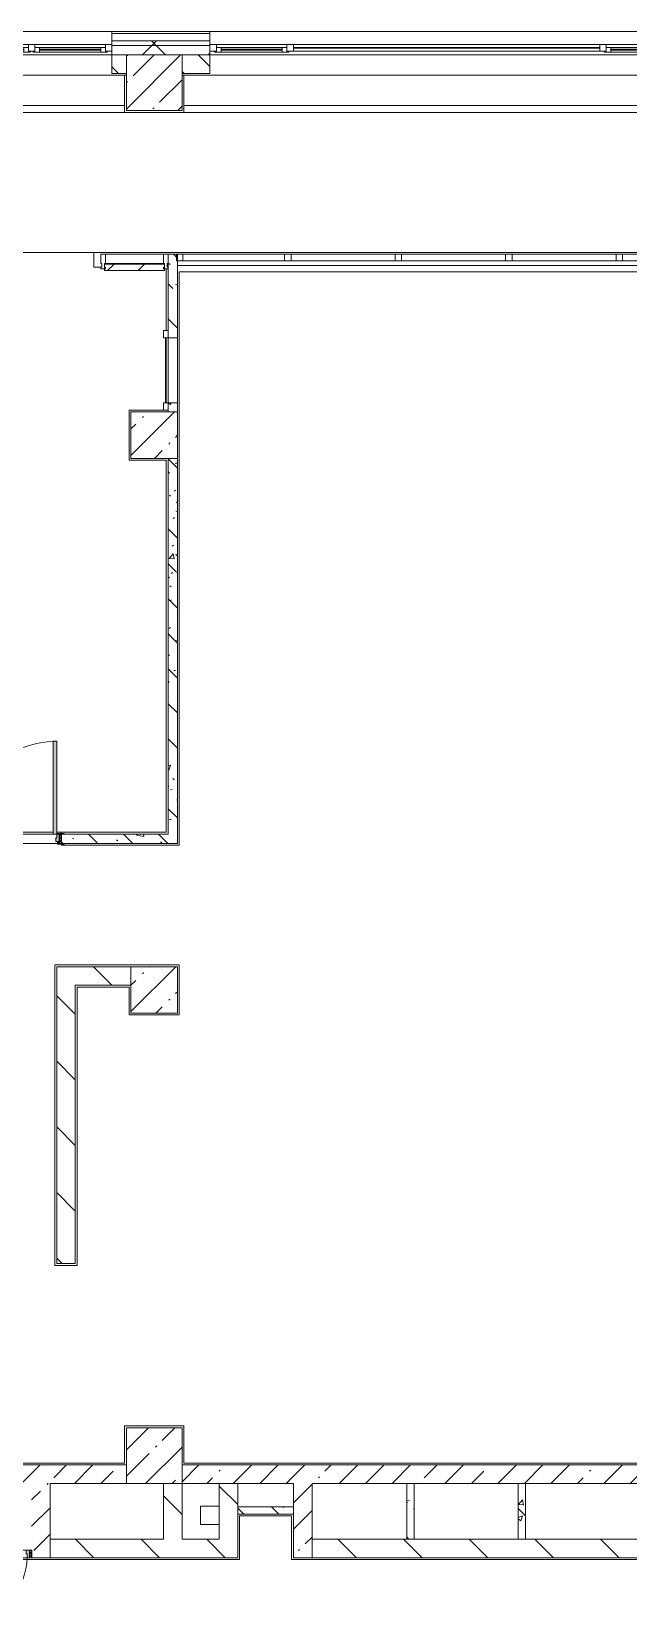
# Model space of a CAD drawing. Header units: millimetres. Extents: x 81368 to 286493, y -8553 to 29000.
# Drawn here: x 218623 to 225050, y 10300 to 27350 of the extents above; entities that cross this region are included whole.
import ezdxf

# ---------------------------------------------------------------- set-up
doc = ezdxf.new("R2010")
doc.units = ezdxf.units.MM
for name, color, linetype, lineweight, true_color in [('A-DOOR-5', 7, 'Continuous', 5, 0xe2e2e2), ('A-DOOR-6', 7, 'Continuous', 5, 0xaaaaaa), ('A-DOOR-FRAM-4', 7, 'Continuous', 5, 0xe2e2e2), ('A-DOOR-FRAM-5', 7, 'Continuous', 5, 0xaaaaaa), ('A-FLOR-3', 7, 'Continuous', 5, 0xaaaaaa), ('I-WALL-8', 7, 'Continuous', 5, 0x787878)]:
    doc.layers.add(name, color=color, linetype=linetype, lineweight=lineweight, true_color=true_color)
for name, color, linetype, lineweight in [('A-GLAZ-2', 7, 'Continuous', 5), ('A-GLAZ-CURT-1', 7, 'Continuous', 5), ('A-GLAZ-CWMG-2', 7, 'Continuous', 5), ('A-WALL', 7, 'Continuous', 9), ('A-WALL-6', 7, 'Continuous', 5), ('I-WALL-6', 7, 'Continuous', 5), ('S-COLS-1', 7, 'Continuous', 5)]:
    doc.layers.add(name, color=color, linetype=linetype, lineweight=lineweight)
pattern_1 = [(45, (159482.88, 0), (-285.1231, 285.1231), []), (45, (159768, 0), (-285.1231, 285.1231), [504.031, -100.806, 16.764, -84.042])]
pattern_2 = [(135, (159482.9, 0), (-377.1708, -377.1708), [533.4, -88.9, 17.78, -88.9]), (135, (159482.9, 376.94), (-377.1708, -377.1708), []), (50, (159482.9, 0), (637.6445, -55.7866), [66.675, -733.425]), (355, (159482.9, 0), (-123.3494, 668.699), [53.34, -586.74]), (100.451, (159536, -4.65), (514.299, 612.908), [56.665, -623.315]), (46.184, (159482.9, 177.8), (948.776, -147.15), [100.012, -1100.137]), (96.636, (159561.9, 165.5), (830.909, 865.997), [84.998, -934.973]), (351.184, (159482.9, 177.8), (830.918, 865.988), [80.01, -880.11]), (21, (159571.8, 133.35), (530.6506, -357.9283), [66.675, -733.425]), (326, (159571.8, 133.35), (216.308, 644.6585), [53.34, -586.74]), (71.451, (159616, 103.5), (746.9596, 286.7243), [56.665, -623.315]), (37.5, (159482.88, 0), (10.8105, 295.9426), [16.764, -562.864, 16.764, -578.866, -588.962]), (37.5, (159482.88, 0), (10.8105, 295.9426), [-1175.258, 16.764, -572.198]), (7.5, (159482.88, 0), (233.8692, 350.6318), [16.764, -322.834, 16.764, -549.529, -224.472]), (7.5, (159482.88, 0), (233.8692, 350.6318), [-905.891, 16.764, -207.708]), (327.5, (159284.63, 0), (474.5678, -20.0513), [16.764, -205.486, 16.764, -676.656, -920.115]), (327.5, (159284.63, 0), (474.5678, -20.0513), [-915.67, 16.764, -903.351]), (317.5, (159195.73, 0), (518.4522, 88.9934), [16.764, -272.161, 16.764, -443.738, -653.415]), (317.5, (159195.73, 0), (518.4522, 88.9934), [-749.427, 16.764, -636.651])]
pattern_3 = [(135, (159482.9, 0), (-353.5534, -353.5534), [])]
pattern_4 = [(45, (159482.9, 0), (-353.5534, 353.5534), []), (135, (159482.9, 0), (-353.5534, -353.5534), [])]

# ---------------------------------------------------------------- blocks, each defined once
blk = doc.blocks.new('Системная панель - Стекло - 70мм-31693610-1_2_3_птичка')
at = {"layer": 'A-GLAZ-CURT-1'}
h = blk.add_hatch(dxfattribs=at)
h.set_pattern_fill('FP_101', color=256, style=0, pattern_type=2)
h.set_pattern_definition([(225, (66547.5, 24415), (1414.214, -1414.214), [1000, -3000]), (225, (67547.5, 24915), (1414.214, -1414.214), [3000, -1000]), (225, (65547.5, 25415), (1414.214, -1414.214), [1000, -3000])])
h.paths.add_polyline_path([(-284, 35), (-543, 35), (-543, -35), (543, -35), (543, 35), (-258, 35)])
for p, q in [((543, 35), (-543, 35)), ((-543, 35), (-543, -35)), ((543, -35), (543, 35)), ((-543, -35), (543, -35))]:
    blk.add_line(p, q, dxfattribs=at)
blk = doc.blocks.new('Системная панель - Стекло - 70мм-31693619-1_2_3_птичка')
at = {"layer": 'A-GLAZ-CURT-1'}
for p, q in [((547.5, 35), (-547.5, 35)), ((-547.5, 35), (-547.5, -35)), ((547.5, -35), (547.5, 35)), ((-547.5, -35), (547.5, -35))]:
    blk.add_line(p, q, dxfattribs=at)
blk = doc.blocks.new('Прямоугольный импост - 50 x 70 мм-23766079-1_2_3_птичка')
at = {"layer": 'A-GLAZ-CWMG-2'}
for p, q in [((-35, 35), (35, 35)), ((-35, -35), (-35, 35)), ((35, 35), (35, -35)), ((35, -35), (-35, -35))]:
    blk.add_line(p, q, dxfattribs=at)
blk = doc.blocks.new('BSC_Колонна _Прямоугольная - 600х600-V67-1_2_3_птичка')
at = {"layer": 'S-COLS-1'}
h = blk.add_hatch(dxfattribs=at)
h.set_pattern_fill('FP_115', color=256, style=0, pattern_type=2)
h.set_pattern_definition([(45, (-60460, -12000), (-285.1231, 285.1231), []), (45, (-60174.88, -12000), (-285.1231, 285.1231), [504.031, -100.806, 16.764, -84.042])])
h.paths.add_polyline_path([(208, -300), (300, -300), (300, 300), (-300, 300), (-300, -300), (-168, -300)])
for p, q in [((300, 300), (-300, 300)), ((-300, 300), (-300, -300)), ((300, -300), (300, 300)), ((-300, -300), (300, -300))]:
    blk.add_line(p, q, dxfattribs=at)
blk = doc.blocks.new('Системная панель - Стекло - 70мм-31693620-1_2_3_птичка')
at = {"layer": 'A-GLAZ-CURT-1'}
for p, q in [((560, 35), (-560, 35)), ((-560, 35), (-560, -35)), ((560, -35), (560, 35)), ((-560, -35), (560, -35))]:
    blk.add_line(p, q, dxfattribs=at)
blk = doc.blocks.new('Прямоугольный импост - 50 x 70 мм-V90-1_2_3_птичка')
at = {"layer": 'A-GLAZ-CWMG-2'}
for p, q in [((-35, 35), (35, 35)), ((-35, -35), (-35, 35)), ((35, 35), (35, -35)), ((35, -35), (-35, -35))]:
    blk.add_line(p, q, dxfattribs=at)
blk = doc.blocks.new('Прямоугольный импост - Импост структурный с накладкой - 160мм Темный-32302294-1_2_3_птичка')
at = {"layer": 'A-GLAZ-CWMG-2'}
for p, q in [((-25, 40), (-25, 140)), ((-25, 140), (25, 140)), ((-15, 40), (-25, 40)), ((-25, -17), (-25, 0)), ((-25, 0), (-15, 0)), ((-15, 0), (-15, 40)), ((15, 40), (15, 0)), ((25, 40), (15, 40)), ((15, 0), (25, 0)), ((25, 140), (25, 40)), ((25, 0), (25, -17)), ((25, -17), (-25, -17))]:
    blk.add_line(p, q, dxfattribs=at)
blk = doc.blocks.new('110_Дверь_СКБ_1Ст_Внутренняя1 - Д-11 1100x2100h_кладовые _все__ коридор _между помещениями блока столовой__ моечные _все_-32089444-1_2_3_птичка')
at = {"layer": 'A-DOOR-5'}
h = blk.add_hatch(color=256, dxfattribs=at)
h.paths.add_polyline_path([(502.5, -30), (537.5, -30), (537.5, 50), (512.5, 50), (512.5, 10), (502.5, 10), (502.5, -6)])
h.paths.add_polyline_path([(-477.5, -30), (-477.5, 10), (-487.5, 10), (-487.5, 50), (-512.5, 50), (-512.5, -30), (-487.5, -30)])
at = {"layer": 'A-DOOR-6'}
h = blk.add_hatch(dxfattribs=at)
h.set_pattern_fill('FP_17', color=256, style=0, pattern_type=2)
h.set_pattern_definition([(135, (1751.41, 114.685), (-14.14214, -14.14214), []), (225, (1751.41, 114.685), (14.14214, -14.14214), [])])
h.paths.add_polyline_path([(562.5, -50), (562.5, 50), (537.5, 50), (537.5, -50)])
at = {"layer": 'A-DOOR-FRAM-4'}
for points in [[(512.5, 50), (512.5, 1050), (472.5, 1050), (472.5, 50)], [(-512.5, 50), (-497.5, 50), (-497.5, 58), (-567.5, 58), (-567.5, 50), (-537.5, 50)], [(592.5, 50), (592.5, 58), (522.5, 58), (522.5, 50), (562.5, 50)], [(-567.5, -58), (-497.5, -58), (-497.5, -50), (-567.5, -50)], [(-497.5, -50), (-497.5, -30), (-512.5, -30), (-512.5, -50)], [(522.5, -50), (537.5, -50), (537.5, -30), (522.5, -30)], [(592.5, -58), (592.5, -50), (522.5, -50), (522.5, -58), (562.5, -58)]]:
    blk.add_hatch(color=256, dxfattribs=at).paths.add_polyline_path(points)
at = {"layer": 'A-DOOR-FRAM-5'}
h = blk.add_hatch(dxfattribs=at)
h.set_pattern_fill('FP_18', color=256, style=0, pattern_type=2)
h.set_pattern_definition([(45, (-371.384, 114.685), (-14.1421, 14.1421), []), (135, (-371.384, 114.685), (-14.1421, -14.1421), [])])
h.paths.add_polyline_path([(-537.5, -50), (-512.5, -50), (-512.5, 50), (-537.5, 50)])
at = {"layer": 'A-DOOR-6'}
for p, q in [((512.5, 1050), (472.5, 1050)), ((472.5, 1050), (472.5, 50)), ((512.5, 50), (512.5, 1050)), ((472.5, 50), (512.5, 50))]:
    blk.add_line(p, q, dxfattribs=at)
blk.add_arc((512.5, 50), 1000, 90, 180, dxfattribs=at)
at = {"layer": 'A-DOOR-FRAM-5'}
for p, q in [((-497.5, 58), (-567.5, 58)), ((-567.5, 58), (-567.5, 50)), ((-567.5, 50), (-497.5, 50)), ((-512.5, 50), (-537.5, 50)), ((-537.5, 50), (-537.5, -50)), ((-487.5, 50), (-512.5, 50)), ((-512.5, 50), (-512.5, -30)), ((-512.5, -50), (-512.5, 50)), ((-497.5, 50), (-512.5, 50)), ((-512.5, 50), (-512.5, 49)), ((-512.5, 49), (-497.5, 49)), ((-497.5, 50), (-497.5, 58)), ((-497.5, 49), (-497.5, 50)), ((-487.5, 10), (-487.5, 50)), ((-477.5, 10), (-487.5, 10)), ((-477.5, -30), (-477.5, 10)), ((512.5, 10), (502.5, 10)), ((502.5, 10), (502.5, -30)), ((512.5, 50), (512.5, 10)), ((537.5, 50), (512.5, 50)), ((592.5, 58), (522.5, 58)), ((522.5, 58), (522.5, 50)), ((537.5, 50), (522.5, 50)), ((522.5, 50), (522.5, 49)), ((522.5, 50), (592.5, 50)), ((522.5, 49), (537.5, 49)), ((537.5, -30), (537.5, 50)), ((562.5, 50), (537.5, 50)), ((537.5, 50), (537.5, -50)), ((537.5, 49), (537.5, 50)), ((562.5, -50), (562.5, 50)), ((592.5, 50), (592.5, 58)), ((-497.5, -50), (-567.5, -50)), ((-567.5, -50), (-567.5, -58)), ((-567.5, -58), (-497.5, -58)), ((-537.5, -50), (-512.5, -50)), ((-512.5, -30), (-477.5, -30)), ((-497.5, -30), (-512.5, -30)), ((-512.5, -30), (-512.5, -50)), ((-512.5, -50), (-497.5, -50)), ((-497.5, -50), (-497.5, -30)), ((-497.5, -58), (-497.5, -50)), ((502.5, -30), (537.5, -30)), ((537.5, -30), (522.5, -30)), ((522.5, -30), (522.5, -50)), ((522.5, -50), (537.5, -50)), ((592.5, -50), (522.5, -50)), ((522.5, -50), (522.5, -58)), ((522.5, -58), (592.5, -58)), ((537.5, -50), (537.5, -30)), ((537.5, -50), (562.5, -50)), ((592.5, -58), (592.5, -50))]:
    blk.add_line(p, q, dxfattribs=at)
blk = doc.blocks.new('Системная панель - Стекло - 70мм-V102-1_2_3_птичка')
at = {"layer": 'A-GLAZ-CURT-1'}
for p, q in [((560, 35), (-560, 35)), ((-560, 35), (-560, -35)), ((560, -35), (560, 35)), ((-560, -35), (560, -35))]:
    blk.add_line(p, q, dxfattribs=at)
blk = doc.blocks.new('110_Дверь_СКБ_1Ст - д-18 700x2100h_Технический шкаф ЭОМ и СС-23257539-1_2_3_птичка')
at = {"layer": 'A-DOOR-5'}
h = blk.add_hatch(color=256, dxfattribs=at)
h.paths.add_polyline_path([(-288, 100), (-313, 100), (-313, 20), (-278, 20), (-278, 60), (-288, 60)])
h.paths.add_polyline_path([(312, 100), (312, 60), (302, 60), (302, 20), (337, 20), (337, 100), (322, 100)])
at = {"layer": 'A-DOOR-6'}
h = blk.add_hatch(dxfattribs=at)
h.set_pattern_fill('FP_50', color=256, style=0, pattern_type=2)
h.set_pattern_definition([(135, (1951.41, 164.685), (-14.14214, -14.14214), []), (225, (1951.41, 164.685), (14.14214, -14.14214), [])])
h.paths.add_polyline_path([(337, 100), (337, 20), (362, 20), (362, 100)])
at = {"layer": 'A-DOOR-FRAM-4'}
blk.add_hatch(color=256, dxfattribs=at).paths.add_polyline_path([(312, 700), (272, 700), (272, 100), (312, 100), (312, 156)])
at = {"layer": 'A-DOOR-FRAM-5'}
h = blk.add_hatch(dxfattribs=at)
h.set_pattern_fill('FP_51', color=256, style=0, pattern_type=2)
h.set_pattern_definition([(45, (-171.384, 164.685), (-14.1421, 14.1421), []), (135, (-171.384, 164.685), (-14.1421, -14.1421), [])])
h.paths.add_polyline_path([(-338, 100), (-338, 20), (-313, 20), (-313, 100)])
at = {"layer": 'A-DOOR-6'}
for p, q in [((312, 700), (272, 700)), ((272, 700), (272, 100)), ((312, 100), (312, 700)), ((272, 100), (312, 100))]:
    blk.add_line(p, q, dxfattribs=at)
blk.add_arc((312, 100), 600, 90, 180, dxfattribs=at)
at = {"layer": 'A-DOOR-FRAM-5'}
for p, q in [((-313, 100), (-338, 100)), ((-338, 100), (-338, 20)), ((-338, 20), (-313, 20)), ((-288, 100), (-313, 100)), ((-313, 100), (-313, 20)), ((-313, 20), (-313, 100)), ((-313, 20), (-278, 20)), ((-288, 60), (-288, 100)), ((-288, 100), (272, 100)), ((-278, 60), (-288, 60)), ((-278, 20), (-278, 60)), ((302, 20), (-278, 20)), ((312, 60), (302, 60)), ((302, 60), (302, 20)), ((302, 20), (337, 20)), ((312, 100), (312, 60)), ((337, 100), (312, 100)), ((337, 20), (337, 100)), ((362, 100), (337, 100)), ((337, 100), (337, 20)), ((337, 20), (362, 20)), ((362, 20), (362, 100))]:
    blk.add_line(p, q, dxfattribs=at)
blk = doc.blocks.new('120_Окно_СКБ_2Ст - 120_Окно_СКБ_2Ст 2300х2400 _мал створка справа_-19949978-1_2_3_птичка')
at = {"layer": 'A-GLAZ-2'}
for p, q in [((-1150, -75), (-1150, -5)), ((-1150, -5), (-1080, -5)), ((1150, -5), (-1150, -5)), ((-1080, -75), (-1150, -75)), ((-1150, -75), (-1100, -75)), ((-1080, -75), (-1100, -75)), ((-1100, -75), (-1100, -85)), ((-1100, -85), (270, -85)), ((270, -85), (-1100, -85)), ((-1080, -5), (-1080, -75)), ((250, -35), (-1080, -35)), ((-1080, -35), (-1080, -75)), ((-1030, -85), (-1030, -35)), ((-1030, -55), (200, -55)), ((200, -65), (-1030, -65)), ((200, -85), (200, -35)), ((250, -75), (250, -5)), ((250, -5), (320, -5)), ((250, -75), (250, -35)), ((320, -75), (250, -75)), ((270, -75), (250, -75)), ((270, -75), (300, -75)), ((270, -85), (270, -75)), ((320, -75), (300, -75)), ((300, -75), (300, -85)), ((300, -85), (1100, -85)), ((1100, -85), (300, -85)), ((320, -5), (320, -75)), ((1080, -35), (320, -35)), ((320, -35), (320, -75)), ((370, -85), (370, -35)), ((370, -55), (1030, -55)), ((1030, -65), (370, -65)), ((1030, -85), (1030, -35)), ((1080, -75), (1080, -5)), ((1080, -5), (1150, -5)), ((1080, -75), (1080, -35)), ((1150, -75), (1080, -75)), ((1100, -75), (1080, -75)), ((1100, -75), (1150, -75)), ((1100, -85), (1100, -75)), ((1150, -5), (1150, -75))]:
    blk.add_line(p, q, dxfattribs=at)
blk = doc.blocks.new('120_Окно_СКБ_3Ст - 120_Окно_СКБ_3Ст_5100-21641134-1_2_3_птичка')
at = {"layer": 'A-GLAZ-2'}
for p, q in [((-2550, -75), (-2550, -5)), ((-2550, -5), (-2480, -5)), ((2550, -5), (-2550, -5)), ((-2480, -75), (-2550, -75)), ((-2550, -75), (-2500, -75)), ((-2480, -75), (-2500, -75)), ((-2500, -75), (-2500, -85)), ((-2500, -85), (-1700, -85)), ((-1700, -85), (-2500, -85)), ((-2480, -5), (-2480, -75)), ((-1720, -35), (-2480, -35)), ((-2480, -35), (-2480, -75)), ((-2430, -85), (-2430, -35)), ((-2430, -55), (-1770, -55)), ((-1770, -65), (-2430, -65)), ((-1770, -85), (-1770, -35)), ((-1720, -75), (-1720, -5)), ((-1720, -5), (-1650, -5)), ((-1720, -75), (-1720, -35)), ((-1650, -75), (-1720, -75)), ((-1700, -75), (-1720, -75)), ((-1700, -75), (1700, -75)), ((-1700, -85), (-1700, -75)), ((-1650, -5), (-1650, -75)), ((1650, -35), (-1650, -35)), ((1650, -45), (-1650, -45)), ((1650, -75), (1650, -5)), ((1650, -5), (1720, -5)), ((1720, -75), (1650, -75)), ((1720, -75), (1700, -75)), ((1700, -75), (1700, -85)), ((1700, -85), (2500, -85)), ((2500, -85), (1700, -85)), ((1720, -5), (1720, -75)), ((2480, -35), (1720, -35)), ((1720, -35), (1720, -75)), ((1770, -85), (1770, -35)), ((1770, -55), (2430, -55)), ((2430, -65), (1770, -65)), ((2430, -85), (2430, -35)), ((2480, -75), (2480, -5)), ((2480, -5), (2550, -5)), ((2480, -75), (2480, -35)), ((2550, -75), (2480, -75)), ((2500, -75), (2480, -75)), ((2500, -75), (2550, -75)), ((2500, -85), (2500, -75)), ((2550, -5), (2550, -75))]:
    blk.add_line(p, q, dxfattribs=at)
blk = doc.blocks.new('BSC_Колонна _Прямоугольная - 500х500-V138-1_2_3_птичка')
at = {"layer": 'S-COLS-1'}
h = blk.add_hatch(dxfattribs=at)
h.set_pattern_fill('FP_159', color=256, style=0, pattern_type=2)
h.set_pattern_definition([(45, (-60460, -17020), (-285.1231, 285.1231), []), (45, (-60174.88, -17020), (-285.1231, 285.1231), [504.031, -100.806, 16.764, -84.042])])
h.paths.add_polyline_path([(189, -250), (250, -250), (250, 250), (-250, 250), (-250, -250), (-168, -250)])
for p, q in [((250, 250), (-250, 250)), ((-250, 250), (-250, -250)), ((250, -250), (250, 250)), ((-250, -250), (250, -250))]:
    blk.add_line(p, q, dxfattribs=at)
blk = doc.blocks.new('BSC_Колонна _Прямоугольная - 500х500-V139-1_2_3_птичка')
at = {"layer": 'S-COLS-1'}
h = blk.add_hatch(dxfattribs=at)
h.set_pattern_fill('FP_160', color=256, style=0, pattern_type=2)
h.set_pattern_definition([(45, (-60460, -23000), (-285.1231, 285.1231), []), (45, (-60174.88, -23000), (-285.1231, 285.1231), [504.031, -100.806, 16.764, -84.042])])
h.paths.add_polyline_path([(130, -250), (250, -250), (248, 250), (-250, 249), (-250, -250), (-168, -250)])
for p, q in [((250, 250), (-250, 250)), ((-250, 250), (-250, -250)), ((250, -250), (250, 250)), ((-250, -250), (250, -250))]:
    blk.add_line(p, q, dxfattribs=at)
blk = doc.blocks.new('Штора противопожарная_Рен - ШТ_700х700-22567375-1_2_3_птичка')
at = {"layer": 'A-DOOR-6'}
for p, q in [((-430, 100), (-350, 100)), ((-430, 50), (-430, 100)), ((-350, 50), (-430, 50)), ((-350, 100), (-350, 50)), ((-350, 78), (350, 78)), ((-350, 73), (-350, 78)), ((350, 73), (-350, 73)), ((350, 100), (430, 100)), ((350, 50), (350, 100)), ((350, 78), (350, 73)), ((430, 50), (350, 50)), ((430, 100), (430, 50))]:
    blk.add_line(p, q, dxfattribs=at)
blk = doc.blocks.new('Системная панель - Стекло - 70мм-32304938-1_2_3_птичка')
at = {"layer": 'A-GLAZ-CURT-1'}
h = blk.add_hatch(dxfattribs=at)
h.set_pattern_fill('FP_185', color=256, style=0, pattern_type=2)
h.set_pattern_definition([(225, (60747.5, 24310), (1414.214, -1414.214), [1000, -3000]), (225, (61747.5, 24810), (1414.214, -1414.214), [3000, -1000]), (225, (59747.5, 25310), (1414.214, -1414.214), [1000, -3000])])
h.paths.add_polyline_path([(322, 35), (-323, 35), (-323, -35), (322, -35), (322, 18)])
for p, q in [((322, 35), (-323, 35)), ((-323, 35), (-323, -35)), ((322, -35), (322, 35)), ((-323, -35), (322, -35))]:
    blk.add_line(p, q, dxfattribs=at)
blk = doc.blocks.new('Прямоугольный импост - Импост структурный с накладкой - 160мм Темный-32304618-1_2_3_птичка')
at = {"layer": 'A-GLAZ-CWMG-2'}
for p, q in [((59935, 24950), (60560, 24950)), ((59935, 24850), (60560, 24850))]:
    blk.add_line(p, q, dxfattribs=at)
blk = doc.blocks.new('Системная панель - Стекло - 70мм-V168-1_2_3_птичка')
at = {"layer": 'A-GLAZ-CURT-1'}
for p, q in [((560, 35), (-560, 35)), ((-560, 35), (-560, -35)), ((560, -35), (560, 35)), ((-560, -35), (560, -35))]:
    blk.add_line(p, q, dxfattribs=at)
blk = doc.blocks.new('Прямоугольный импост - Импост структурный с накладкой - 160мм Темный-32302318-1_2_3_птичка')
at = {"layer": 'A-GLAZ-CWMG-2'}
for p, q in [((0, 140), (-50, 140)), ((-50, 140), (-50, 40)), ((-50, 40), (-40, 40)), ((-40, 0), (-50, 0)), ((-50, 0), (-50, -17)), ((-40, 40), (-40, 0)), ((-10, 0), (-10, 40)), ((-10, 40), (0, 40)), ((0, 0), (-10, 0)), ((0, 40), (0, 140)), ((0, -17), (0, 0)), ((-50, -17), (0, -17))]:
    blk.add_line(p, q, dxfattribs=at)
blk = doc.blocks.new('Зашивка приборов отопления9 - Зашивка приборов отопления-33277916-1_2_3_птичка')
at = {"layer": 'A-WALL-6'}
for p, q in [((51570, 26880), (51570, 26555)), ((54140, 26880), (51570, 26880)), ((54140, 26555), (54140, 26880)), ((51570, 26555), (54140, 26555)), ((54140, 26555), (51570, 26555)), ((51570, 26555), (51570, 26480)), ((51570, 26480), (54140, 26480)), ((54140, 26480), (54140, 26555))]:
    blk.add_line(p, q, dxfattribs=at)
blk = doc.blocks.new('Зашивка приборов отопления10 - Зашивка приборов отопления-33278020-1_2_3_птичка')
at = {"layer": 'A-WALL-6'}
for p, q in [((51570, 26880), (51570, 26555)), ((56926, 26880), (51570, 26880)), ((56926, 26555), (56926, 26880)), ((51570, 26555), (56926, 26555)), ((56930, 26555), (51570, 26555)), ((51570, 26555), (51570, 26480)), ((51570, 26480), (56930, 26480)), ((56930, 26480), (56930, 26555))]:
    blk.add_line(p, q, dxfattribs=at)

msp = doc.modelspace()

# ---------------------------------------------------------------- hatches: boundary and pattern name
at = {"layer": 'A-WALL-6'}
h = msp.add_hatch(dxfattribs=at)
h.set_pattern_fill('FP_89', color=256, style=0, pattern_type=2)
h.set_pattern_definition(pattern_4)
h.paths.add_polyline_path([(242908, 27200), (244452.9, 27200), (244452.9, 27250), (239832.9, 27250), (239832.9, 27200), (242708, 27200)])
h.paths.add_polyline_path([(230292.9, 27200), (230292.9, 27250), (227692.9, 27250), (227692.9, 27200), (229792.9, 27200)])
h.paths.add_polyline_path([(226242.9, 27200), (226592.9, 27200), (226592.9, 27250), (225642.9, 27250), (225642.9, 27200)])
h.paths.add_polyline_path([(232392.9, 27200), (233732.9, 27200), (233732.9, 27250), (232392.9, 27250), (232392.9, 27210)])
h.paths.add_polyline_path([(236732.9, 27200), (236732.9, 27250), (235832.9, 27250), (235832.9, 27200), (236232.9, 27200)])
h.paths.add_polyline_path([(217187.9, 27200), (217187.9, 27250), (216342.9, 27250), (216342.9, 27200)])
h.paths.add_polyline_path([(219775, 27200), (220542.9, 27200), (220542.9, 27250), (219487.9, 27250), (219487.9, 27200)])
h.paths.add_polyline_path([(208242.9, 27200), (208242.9, 27250), (207142.9, 27250), (207142.9, 27200), (207642.9, 27200)])
h.paths.add_polyline_path([(214242.9, 27200), (214242.9, 27250), (213342.9, 27250), (213342.9, 27200), (214198.1, 27200)])
h.paths.add_polyline_path([(211242.9, 27200), (211242.9, 27250), (210342.9, 27250), (210342.9, 27200)])
h.paths.add_polyline_path([(204042.9, 27200), (204042.9, 27250), (201642.9, 27250), (201642.9, 27200), (203044.4, 27200)])
h = msp.add_hatch(dxfattribs=at)
h.set_pattern_fill('FP_89', color=256, style=0, pattern_type=2)
h.set_pattern_definition(pattern_4)
h.paths.add_polyline_path([(202242.9, 27100), (204042.9, 27100), (204042.9, 27200), (201642.9, 27200), (201642.9, 27100)])
h.paths.add_polyline_path([(220242.9, 27100), (220542.9, 27100), (220542.9, 27200), (219487.9, 27200), (219487.9, 27100), (219775, 27100)])
h.paths.add_polyline_path([(243582.9, 27100), (244452.9, 27100), (244448.3, 27200), (239832.9, 27198.1), (239832.9, 27100), (242908, 27100)])
h.paths.add_polyline_path([(210882.9, 27100), (211242.9, 27100), (211242.9, 27200), (210342.9, 27200), (210342.9, 27100)])
h.paths.add_polyline_path([(213342.9, 27100), (214242.9, 27100), (214242.9, 27200), (213342.9, 27200), (213342.9, 27140)])
h.paths.add_polyline_path([(207342.9, 27100), (208242.9, 27100), (208242.9, 27200), (207142.9, 27200), (207142.9, 27100)])
h.paths.add_polyline_path([(226560.9, 27100), (226560.9, 27102), (226560.9, 27110), (226592.9, 27110), (226592.9, 27200), (225642.9, 27200), (225642.9, 27100), (226542.9, 27100)])
h.paths.add_polyline_path([(217187.9, 27100), (217187.9, 27200), (216342.9, 27200), (216342.9, 27100), (216832.9, 27100)])
h.paths.add_polyline_path([(236232.9, 27100), (236732.9, 27100), (236732.9, 27200), (235832.9, 27200), (235832.9, 27100)])
h.paths.add_polyline_path([(227724.9, 27100), (230292.9, 27100), (230292.9, 27200), (227692.9, 27200), (227692.9, 27110), (227724.9, 27110), (227724.9, 27102), (227692.9, 27100)])
h.paths.add_polyline_path([(233022.9, 27100), (233732.9, 27100), (233732.9, 27200), (232392.9, 27200), (232392.9, 27100)])
h = msp.add_hatch(dxfattribs=at)
h.set_pattern_fill('FP_100', color=256, style=0, pattern_type=2)
h.set_pattern_definition([(135, (159482.88, 0), (-176.7767, -176.7767), [])])
h.paths.add_polyline_path([(216832.9, 26900), (217187.9, 26900), (217187.9, 27100), (216342.9, 27100), (216342.9, 26900)])
h.paths.add_polyline_path([(202242.9, 26900), (204042.9, 26900), (204042.9, 27100), (202242.9, 27100), (202242.9, 27061.4)])
h.paths.add_polyline_path([(210480.2, 26900), (211242.9, 26900), (211242.9, 27100), (210342.9, 27100), (210342.9, 26900)])
h.paths.add_polyline_path([(213342.9, 26900), (213642.9, 26900), (213642.9, 27100), (213342.9, 27100), (213342.9, 26969.4)])
h.paths.add_polyline_path([(240132.9, 26900), (240132.9, 27100), (239832.9, 27100), (239832.9, 26900)])
h.paths.add_polyline_path([(220242.9, 26900), (220542.9, 26900), (220542.9, 27100), (220242.9, 27100), (220242.9, 26953.9)])
h.paths.add_polyline_path([(236232.9, 26900), (236232.9, 27100), (235832.9, 27100), (235832.9, 26900), (235911.1, 26900)])
h.paths.add_polyline_path([(226542.9, 26900), (226542.9, 27100), (226242.9, 27100), (226242.9, 26900)])
h.paths.add_polyline_path([(219487.9, 26900), (219642.9, 26900), (219642.9, 27100), (219487.9, 27100), (219487.9, 26936.5)])
h.paths.add_polyline_path([(227688.9, 26900), (229792.9, 26900), (229792.9, 27100), (227688.9, 27100), (227688.9, 27091.3)])
h.paths.add_polyline_path([(233732.9, 26900), (233732.9, 27100), (233522.9, 27100), (233522.9, 26900)])
h.paths.add_polyline_path([(233022.9, 26900), (233022.9, 27100), (232392.9, 27100), (232392.9, 26900)])
h.paths.add_polyline_path([(207142.9, 26900), (207642.9, 26900), (207642.9, 27100), (207142.9, 27100), (207142.9, 27079.6)])
at = {"layer": 'I-WALL-6'}
h = msp.add_hatch(dxfattribs=at)
h.set_pattern_fill('FP_99', color=256, style=0, pattern_type=2)
h.set_pattern_definition(pattern_3)
h.paths.add_polyline_path([(218892.9, 17070), (219692.9, 17070), (219692.9, 17270), (218892.9, 17265)])
h = msp.add_hatch(dxfattribs=at)
h.set_pattern_fill('FP_99', color=256, style=0, pattern_type=2)
h.set_pattern_definition(pattern_3)
h.paths.add_polyline_path([(219092.9, 14070), (219092.9, 17070), (218892.9, 17070), (218892.9, 14070)])
h = msp.add_hatch(dxfattribs=at)
h.set_pattern_fill('FP_69', color=256, style=0, pattern_type=2)
h.set_pattern_definition(pattern_1)
h.paths.add_polyline_path([(218622.9, 11700), (219642.9, 11700), (219642.9, 11900), (214242.9, 11900), (214242.9, 11700), (217916, 11700)])
h.paths.add_polyline_path([(211392.9, 11700), (213642.9, 11700), (213642.9, 11900), (211192.9, 11900), (211192.9, 11700)])
h = msp.add_hatch(dxfattribs=at)
h.set_pattern_fill('FP_69', color=256, style=0, pattern_type=2)
h.set_pattern_definition(pattern_1)
h.paths.add_polyline_path([(221633.9, 11700), (225642.9, 11700), (225642.9, 11900), (220242.9, 11900), (220242.9, 11700), (221442.9, 11700)])
h = msp.add_hatch(dxfattribs=at)
h.set_pattern_fill('FP_69', color=256, style=0, pattern_type=2)
h.set_pattern_definition(pattern_1)
h.paths.add_polyline_path([(218622.9, 10900), (218822.9, 10900), (218822.9, 11700), (218622.9, 11700), (218622.9, 10980)])
h = msp.add_hatch(dxfattribs=at)
h.set_pattern_fill('FP_99', color=256, style=0, pattern_type=2)
h.set_pattern_definition(pattern_3)
h.paths.add_polyline_path([(220242.9, 11100), (220242.9, 11700), (220042.9, 11700), (220042.9, 11100)])
h = msp.add_hatch(dxfattribs=at)
h.set_pattern_fill('FP_99', color=256, style=0, pattern_type=2)
h.set_pattern_definition(pattern_3)
h.paths.add_polyline_path([(220642.9, 11100), (220842.9, 11100), (220842.9, 11700), (220642.9, 11700), (220642.9, 11257)])
h = msp.add_hatch(dxfattribs=at)
h.set_pattern_fill('FP_69', color=256, style=0, pattern_type=2)
h.set_pattern_definition(pattern_1)
h.paths.add_polyline_path([(221642.9, 10900), (221642.9, 11700), (221442.9, 11700), (221442.9, 10900)])
h = msp.add_hatch(dxfattribs=at)
h.set_pattern_fill('FP_99', color=256, style=0, pattern_type=2)
h.set_pattern_definition(pattern_3)
h.paths.add_polyline_path([(218822.9, 10900), (220842.9, 10900), (220842.9, 11100), (218822.9, 11100), (218822.9, 10994)])
h = msp.add_hatch(dxfattribs=at)
h.set_pattern_fill('FP_99', color=256, style=0, pattern_type=2)
h.set_pattern_definition(pattern_3)
h.paths.add_polyline_path([(232442.7, 10900), (233022.9, 10900), (233022.9, 11100), (232412.7, 11100), (232412.7, 10900)])
h.paths.add_polyline_path([(226242.9, 10900), (228151.7, 10900), (228151.7, 11100), (226242.9, 11100), (226242.9, 10994)])
h.paths.add_polyline_path([(226042.9, 10900), (226042.9, 11100), (221642.9, 11100), (221642.9, 10900), (223492.9, 10900)])
h.paths.add_polyline_path([(229101.7, 10900), (231462.7, 10900), (231462.7, 11100), (229101.7, 11100), (229101.7, 10994)])
at = {"layer": 'I-WALL-8'}
h = msp.add_hatch(dxfattribs=at)
h.set_pattern_fill('FP_98', color=256, style=0, pattern_type=2)
h.set_pattern_definition(pattern_2)
h.paths.add_polyline_path([(220192.9, 18600), (220192.9, 22750), (220092.9, 22750), (220092.9, 18600), (220180.4, 18600)])
h.paths.add_polyline_path([(220092.9, 23250), (220192.9, 23250), (220192.9, 23350), (220092.9, 23350), (220092.9, 23270)])
h.paths.add_polyline_path([(220092.9, 24050), (220192.9, 24050), (220192.9, 24950), (220092.9, 24950), (220092.9, 24130)])
h = msp.add_hatch(dxfattribs=at)
h.set_pattern_fill('FP_98', color=256, style=0, pattern_type=2)
h.set_pattern_definition(pattern_2)
h.paths.add_polyline_path([(220072.9, 18600), (220092.9, 18600), (220092.9, 18700), (218942.9, 18700), (218942.9, 18600), (219775, 18600)])
h.paths.add_polyline_path([(217612.9, 18600), (217842.9, 18600), (217842.9, 18700), (217612.9, 18700)])
h = msp.add_hatch(dxfattribs=at)
h.set_pattern_fill('FP_98', color=256, style=0, pattern_type=2)
h.set_pattern_definition(pattern_2)
h.paths.add_polyline_path([(222662.9, 11100), (222742.9, 11100), (222742.9, 11700), (222662.9, 11700), (222662.9, 11457)])
h = msp.add_hatch(dxfattribs=at)
h.set_pattern_fill('FP_98', color=256, style=0, pattern_type=2)
h.set_pattern_definition(pattern_2)
h.paths.add_polyline_path([(223862.9, 11100), (223942.9, 11100), (223942.9, 11700), (223862.9, 11700), (223862.9, 11457)])
h = msp.add_hatch(dxfattribs=at)
h.set_pattern_fill('FP_98', color=256, style=0, pattern_type=2)
h.set_pattern_definition(pattern_2)
h.paths.add_polyline_path([(221442.9, 11370), (221442.9, 11450), (220842.9, 11450), (220842.9, 11370), (221422.9, 11370)])
at = {"layer": 'S-COLS-1'}
h = msp.add_hatch(dxfattribs=at)
h.set_pattern_fill('FP_69', color=256, style=0, pattern_type=2)
h.set_pattern_definition(pattern_1)
h.paths.add_polyline_path([(220242.9, 26500), (220242.9, 27100), (219642.9, 27100), (219642.9, 26500), (219775, 26500)])

# ---------------------------------------------------------------- linework, layer by layer
at = {"layer": 'A-FLOR-3'}
for p, q in [((220262.9, 26480), (219622.9, 26480)), ((217432.9, 24970), (226262.9, 24970)), ((219292.9, 24810), (219292.9, 24970)), ((219367.9, 24810), (219292.9, 24810)), ((220072.9, 24130), (220072.9, 24791.7)), ((226122.9, 24760), (220212.9, 24760)), ((220212.9, 24760), (220212.9, 18580)), ((220072.9, 23350), (220072.9, 24050)), ((219672.9, 22730), (219672.9, 23270)), ((219672.9, 23270), (220042.9, 23270)), ((220072.9, 22730), (219672.9, 22730)), ((220072.9, 18720), (220072.9, 22730)), ((218852.9, 18720), (217632.9, 18720)), ((220072.9, 18720), (218892.9, 18720)), ((218942.9, 18708), (218942.9, 18720)), ((218942.9, 18580), (218942.9, 18592)), ((220212.9, 18580), (218942.9, 18580)), ((218872.9, 14050), (218872.9, 17290)), ((218872.9, 17290), (220212.9, 17290)), ((220212.9, 17290), (220212.9, 16750)), ((219672.9, 17050), (219112.9, 17050)), ((219112.9, 17050), (219112.9, 14050)), ((219672.9, 16750), (219672.9, 17050)), ((220212.9, 16750), (219672.9, 16750)), ((219112.9, 14050), (218872.9, 14050)), ((219622.9, 11920), (219622.9, 12320)), ((219622.9, 12320), (220262.9, 12320)), ((220262.9, 12320), (220262.9, 11920)), ((217052.9, 11920), (219622.9, 11920)), ((220262.9, 11920), (225622.9, 11920)), ((220442.9, 11457), (220642.9, 11457)), ((220442.9, 11257), (220442.9, 11457)), ((220642.9, 11257), (220442.9, 11257)), ((221422.9, 11350), (220862.9, 11350)), ((220862.9, 11350), (220862.9, 10880)), ((221422.9, 10880), (221422.9, 11350)), ((220862.9, 10880), (218012.9, 10880)), ((228140.3, 10880), (221422.9, 10880))]:
    msp.add_line(p, q, dxfattribs=at)
at = {"layer": 'A-WALL'}
for p, q in [((220542.9, 27330), (219487.9, 27330)), ((220542.9, 27250), (219487.9, 27250)), ((220542.9, 27200), (219487.9, 27200)), ((219642.9, 27100), (219487.9, 27100)), ((219487.9, 27100), (219642.9, 27100)), ((220542.9, 27100), (220242.9, 27100)), ((220242.9, 27100), (220542.9, 27100)), ((220842.9, 11700), (220642.9, 11700)), ((222742.9, 11700), (222662.9, 11700)), ((223942.9, 11700), (223862.9, 11700)), ((220842.9, 11450), (220842.9, 11370)), ((221442.9, 11370), (221442.9, 11450)), ((218822.9, 11100), (218822.9, 10900)), ((222662.9, 11100), (222742.9, 11100)), ((223862.9, 11100), (223942.9, 11100))]:
    msp.add_line(p, q, dxfattribs=at)
at = {"layer": 'A-WALL-6'}
for p, q in [((211242.9, 27350), (226592.9, 27350)), ((219487.9, 27350), (219487.9, 27100)), ((220542.9, 27100), (220542.9, 27350)), ((219487.9, 27100), (217187.9, 27100)), ((219487.9, 27100), (219487.9, 26900)), ((219642.9, 26900), (219642.9, 27100)), ((219642.9, 27100), (220242.9, 27100)), ((220242.9, 27100), (220242.9, 26900)), ((220542.9, 26900), (220542.9, 27100)), ((225642.9, 27100), (220542.9, 27100)), ((219487.9, 26900), (219642.9, 26900)), ((220242.9, 26900), (220542.9, 26900))]:
    msp.add_line(p, q, dxfattribs=at)
at = {"layer": 'I-WALL-6'}
for p, q in [((217187.9, 27100), (219487.9, 27100)), ((220542.9, 27100), (225642.9, 27100)), ((219642.9, 26880), (217032.9, 26880)), ((225642.9, 26880), (220242.9, 26880)), ((220092.9, 24950), (220092.9, 24130)), ((220192.9, 24950), (220092.9, 24950)), ((220192.9, 23250), (220192.9, 24950)), ((226142.9, 24830), (220192.9, 24830)), ((220092.9, 24050), (220192.9, 24050)), ((220092.9, 23350), (220092.9, 24050)), ((220192.9, 23350), (220092.9, 23350)), ((220092.9, 23270), (220092.9, 23250)), ((220092.9, 22750), (220092.9, 18700)), ((220192.9, 18600), (220192.9, 22750)), ((218902.9, 18600), (217882.9, 18600)), ((217892.9, 18700), (218852.9, 18700)), ((220092.9, 18700), (218972.9, 18700)), ((218972.9, 18600), (220192.9, 18600)), ((219692.9, 17270), (218892.9, 17270)), ((218892.9, 17270), (218892.9, 14070)), ((219092.9, 17070), (219692.9, 17070)), ((219092.9, 14070), (219092.9, 17070)), ((218892.9, 14070), (219092.9, 14070)), ((219642.9, 11900), (217032.9, 11900)), ((225642.9, 11900), (220242.9, 11900)), ((218822.9, 11700), (219642.9, 11700)), ((218822.9, 11100), (218822.9, 11700)), ((220042.9, 11700), (220042.9, 11100)), ((220242.9, 11100), (220242.9, 11700)), ((220242.9, 11700), (220642.9, 11700)), ((220642.9, 11700), (220642.9, 11100)), ((220842.9, 11450), (220842.9, 11700)), ((220842.9, 11700), (221442.9, 11700)), ((221442.9, 11700), (221442.9, 11450)), ((221642.9, 11700), (222662.9, 11700)), ((221642.9, 10900), (221642.9, 11700)), ((222662.9, 11700), (222662.9, 11100)), ((222742.9, 11100), (222742.9, 11700)), ((222742.9, 11700), (223862.9, 11700)), ((223862.9, 11700), (223862.9, 11100)), ((223942.9, 11100), (223942.9, 11700)), ((223942.9, 11700), (225642.9, 11700)), ((221442.9, 11450), (220842.9, 11450)), ((220842.9, 10900), (220842.9, 11370)), ((220842.9, 11370), (221442.9, 11370)), ((221442.9, 11370), (221442.9, 10900)), ((220042.9, 11100), (218822.9, 11100)), ((220642.9, 11100), (220242.9, 11100)), ((222662.9, 11100), (221642.9, 11100)), ((223862.9, 11100), (222742.9, 11100)), ((226042.9, 11100), (223942.9, 11100)), ((218622.9, 10900), (220842.9, 10900)), ((221442.9, 10900), (228121.7, 10900))]:
    msp.add_line(p, q, dxfattribs=at)
at = {"layer": 'S-COLS-1'}
for p, q in [((220242.9, 27100), (219642.9, 27100)), ((219642.9, 27100), (219642.9, 26900)), ((220242.9, 26900), (220242.9, 27100)), ((219642.9, 26900), (219642.9, 26500)), ((220242.9, 26500), (220242.9, 26900)), ((219642.9, 26500), (220242.9, 26500))]:
    msp.add_line(p, q, dxfattribs=at)

# ---------------------------------------------------------------- block references
at = {"layer": 'A-DOOR-6'}
for name, p, rotation in [('Штора противопожарная_Рен - ШТ_700х700-22567375-1_2_3_птичка', (220142.9, 23700), 89.99999999999991), ('110_Дверь_СКБ_1Ст - д-18 700x2100h_Технический шкаф ЭОМ и СС-23257539-1_2_3_птичка', (218285.4, 11000), 180)]:
    msp.add_blockref(name, p, dxfattribs=dict(at, rotation=rotation))
msp.add_blockref('110_Дверь_СКБ_1Ст_Внутренняя1 - Д-11 1100x2100h_кладовые _все__ коридор _между помещениями блока столовой__ моечные _все_-32089444-1_2_3_птичка', (218380.4, 18650), dxfattribs=at)
at = {"layer": 'A-GLAZ-2'}
for name, p in [('120_Окно_СКБ_2Ст - 120_Окно_СКБ_2Ст 2300х2400 _мал створка справа_-19949978-1_2_3_птичка', (218337.9, 27215)), ('120_Окно_СКБ_3Ст - 120_Окно_СКБ_3Ст_5100-21641134-1_2_3_птичка', (223092.9, 27215))]:
    msp.add_blockref(name, p, dxfattribs=at)
at = {"layer": 'A-GLAZ-CURT-1', "rotation": 180}
for name, p in [('Системная панель - Стекло - 70мм-31693619-1_2_3_птичка', (220800.4, 24915)), ('Системная панель - Стекло - 70мм-V168-1_2_3_птичка', (221977.9, 24915)), ('Системная панель - Стекло - 70мм-31693620-1_2_3_птичка', (223167.9, 24915)), ('Системная панель - Стекло - 70мм-V102-1_2_3_птичка', (224357.9, 24915)), ('Системная панель - Стекло - 70мм-31693610-1_2_3_птичка', (225530.4, 24915)), ('Системная панель - Стекло - 70мм-32304938-1_2_3_птичка', (219730.4, 24810))]:
    msp.add_blockref(name, p, dxfattribs=at)
at = {"layer": 'A-GLAZ-CWMG-2', "extrusion": (0, 0, -1)}
for name, p in [('Прямоугольный импост - Импост структурный с накладкой - 160мм Темный-32302294-1_2_3_птичка', (-219392.9, 24810)), ('Прямоугольный импост - 50 x 70 мм-V90-1_2_3_птичка', (-220217.9, 24915)), ('Прямоугольный импост - 50 x 70 мм-23766079-1_2_3_птичка', (-221382.9, 24915)), ('Прямоугольный импост - 50 x 70 мм-23766079-1_2_3_птичка', (-222572.9, 24915)), ('Прямоугольный импост - 50 x 70 мм-23766079-1_2_3_птичка', (-223762.9, 24915)), ('Прямоугольный импост - 50 x 70 мм-23766079-1_2_3_птичка', (-224952.9, 24915))]:
    msp.add_blockref(name, p, dxfattribs=at)
at = {"layer": 'A-GLAZ-CWMG-2'}
for name, p in [('Прямоугольный импост - Импост структурный с накладкой - 160мм Темный-32304618-1_2_3_птичка', (159482.9, 0)), ('Прямоугольный импост - Импост структурный с накладкой - 160мм Темный-32302318-1_2_3_птичка', (220092.9, 24810))]:
    msp.add_blockref(name, p, dxfattribs=at)
at = {"layer": 'A-WALL-6'}
for name, p in [('Зашивка приборов отопления9 - Зашивка приборов отопления-33277916-1_2_3_птичка', (165482.9, 0)), ('Зашивка приборов отопления10 - Зашивка приборов отопления-33278020-1_2_3_птичка', (168692.9, 0))]:
    msp.add_blockref(name, p, dxfattribs=at)
at = {"layer": 'S-COLS-1'}
for name, p in [('BSC_Колонна _Прямоугольная - 500х500-V139-1_2_3_птичка', (219942.9, 23000)), ('BSC_Колонна _Прямоугольная - 500х500-V138-1_2_3_птичка', (219942.9, 17020)), ('BSC_Колонна _Прямоугольная - 600х600-V67-1_2_3_птичка', (219942.9, 12000))]:
    msp.add_blockref(name, p, dxfattribs=at)

doc.saveas('drawing.dxf')
